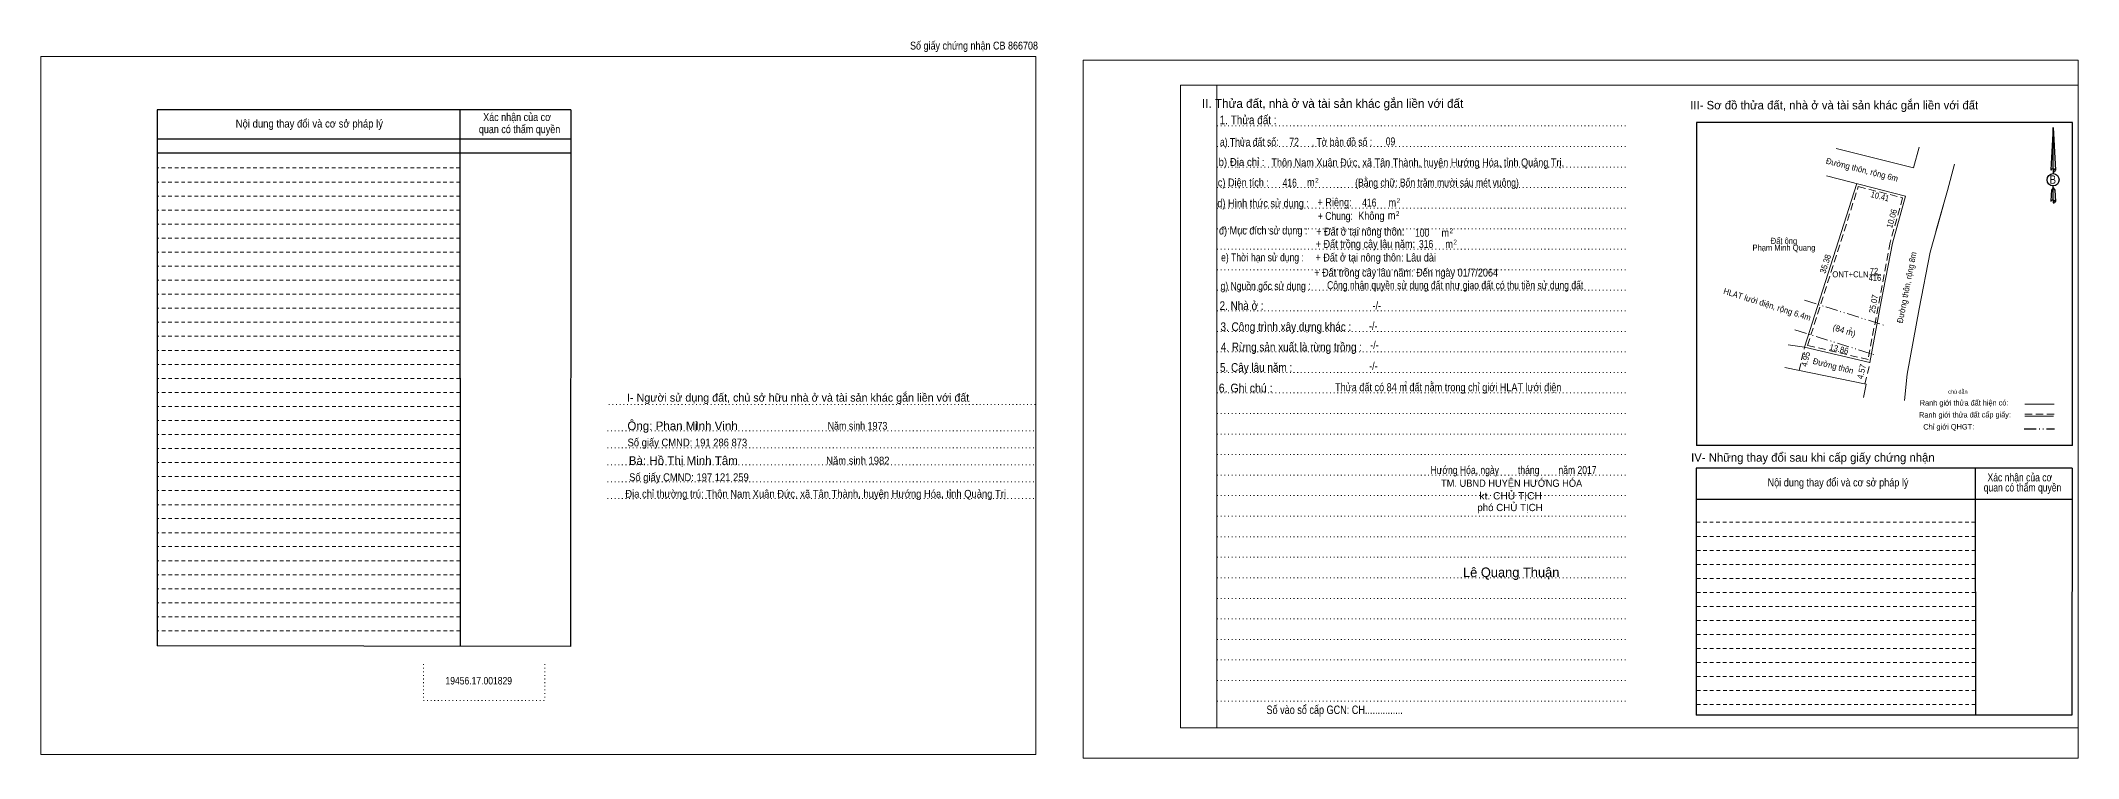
# Model space of a CAD drawing. Header units: metres. Extents: x 539095 to 539956, y 1836570 to 1836920.
# Drawn here: x 539095.1 to 539515.2, y 1836771.9 to 1836919.9 of the extents above; entities that cross this region are included whole.
import ezdxf
from ezdxf.enums import TextEntityAlignment as Align

# ---------------------------------------------------------------- set-up
doc = ezdxf.new("R2010")
doc.units = ezdxf.units.M
doc.header["$LTSCALE"] = 0.5
for name, pattern in [('DASH_DOUBLE_DOT', [9.2, 5, -1.2, 0.3, -1.2, 0.3, -1.2]), ('DOTTED', [1.5, 0.3, -1.2]), ('MEDIUM_DASHED', [4.5, 3, -1.5]), ('SHORT_DASHED', [2.7, 1.5, -1.2])]:
    doc.linetypes.add(name, pattern=pattern)
for name, color, linetype, lineweight in [('1', 7, 'DOTTED', 13), ('13', 7, 'Continuous', 13), ('2', 7, 'SHORT_DASHED', 13), ('28', 7, 'Continuous', 25), ('5', 7, 'Continuous', 13), ('63', 7, 'Continuous', 13)]:
    doc.layers.add(name, color=color, linetype=linetype, lineweight=lineweight)
for name, color, linetype in [('15', 7, 'Continuous'), ('18', 7, 'Continuous'), ('3', 7, 'Continuous'), ('4', 7, 'Continuous'), ('40', 7, 'Continuous')]:
    doc.layers.add(name, color=color, linetype=linetype)

msp = doc.modelspace()

# ---------------------------------------------------------------- linework, layer by layer
at = {"layer": '1', "linetype": 'Continuous'}
for p, q in [((539330.14, 1836910.74), (539515.24, 1836910.74)), ((539330.14, 1836910.74), (539330.14, 1836778.24)), ((539515.24, 1836910.74), (539515.24, 1836777.14)), ((539330.14, 1836778.24), (539515.24, 1836778.24))]:
    msp.add_line(p, q, dxfattribs=at)
at = {"layer": '1'}
for p, q in [((539337.64, 1836910.74), (539337.64, 1836778.24)), ((539337.72, 1836902.34), (539422.26, 1836902.34)), ((539337.72, 1836898.1), (539422.26, 1836898.1)), ((539337.72, 1836893.88), (539422.26, 1836893.88)), ((539337.72, 1836889.64), (539422.26, 1836889.64)), ((539337.72, 1836885.4), (539422.26, 1836885.4)), ((539337.72, 1836881.16), (539422.26, 1836881.16)), ((539337.72, 1836876.92), (539422.26, 1836876.92)), ((539337.72, 1836872.7), (539422.26, 1836872.7)), ((539337.72, 1836868.46), (539422.26, 1836868.46)), ((539337.72, 1836864.22), (539422.26, 1836864.22)), ((539337.72, 1836859.98), (539422.26, 1836859.98)), ((539337.72, 1836855.76), (539422.26, 1836855.76)), ((539337.72, 1836851.52), (539422.26, 1836851.52)), ((539337.72, 1836847.28), (539422.26, 1836847.28)), ((539212.28, 1836844.88), (539300.32, 1836844.88)), ((539337.72, 1836843.04), (539422.26, 1836843.04)), ((539211.98, 1836839.48), (539300.02, 1836839.48)), ((539337.72, 1836838.8), (539422.26, 1836838.8)), ((539211.98, 1836835.98), (539300.02, 1836835.98)), ((539337.72, 1836834.56), (539422.26, 1836834.56)), ((539211.98, 1836832.48), (539300.02, 1836832.48)), ((539211.98, 1836828.98), (539300.02, 1836828.98)), ((539337.72, 1836830.34), (539422.26, 1836830.34)), ((539211.98, 1836825.48), (539300.02, 1836825.48)), ((539337.72, 1836826.1), (539422.26, 1836826.1)), ((539337.72, 1836821.86), (539422.26, 1836821.86)), ((539337.72, 1836817.62), (539422.26, 1836817.62)), ((539337.72, 1836813.4), (539422.26, 1836813.4)), ((539337.72, 1836809.16), (539422.26, 1836809.16)), ((539337.72, 1836804.92), (539422.26, 1836804.92)), ((539337.72, 1836800.68), (539422.26, 1836800.68)), ((539337.72, 1836796.44), (539422.26, 1836796.44)), ((539174.04, 1836791.36), (539174.04, 1836783.84)), ((539199.04, 1836791.36), (539199.04, 1836783.84)), ((539337.72, 1836792.22), (539422.26, 1836792.22)), ((539337.72, 1836787.98), (539422.26, 1836787.98)), ((539174.04, 1836783.84), (539199.04, 1836783.84)), ((539337.72, 1836783.74), (539422.26, 1836783.74))]:
    msp.add_line(p, q, dxfattribs=at)
at = {"layer": '1', "linetype": 'Continuous'}
for points in [[(539095.14, 1836772.7), (539300.34, 1836772.7), (539300.34, 1836916.7), (539095.14, 1836916.7)], [(539095.14, 1836916.7), (539300.34, 1836916.7), (539300.34, 1836772.7), (539095.14, 1836772.7)], [(539095.14, 1836772.7), (539300.34, 1836772.7), (539300.34, 1836916.7), (539095.14, 1836916.7)], [(539310.04, 1836771.94), (539515.24, 1836771.94), (539515.24, 1836915.94), (539310.04, 1836915.94)], [(539337.64, 1836910.74), (539515.24, 1836910.74), (539515.24, 1836778.24), (539337.64, 1836778.24)]]:
    msp.add_lwpolyline(points, close=True, dxfattribs=at)
at = {"layer": '13'}
for p, q in [((539481.25, 1836893.68), (539465.35, 1836897.72)), ((539481.25, 1836893.68), (539482.41, 1836897.97)), ((539463.34, 1836892.03), (539479.65, 1836887.89)), ((539458.81, 1836856.74), (539469.56, 1836890.45)), ((539472.28, 1836871.66), (539474.56, 1836871.66)), ((539458.81, 1836856.74), (539455.46, 1836857.19)), ((539458.81, 1836856.74), (539472.3, 1836853.56))]:
    msp.add_line(p, q, dxfattribs=at)
at = {"layer": '13', "linetype": 'DASH_DOUBLE_DOT'}
for p, q in [((539458.81, 1836866.39), (539475.11, 1836861.28)), ((539456.79, 1836860.31), (539473.44, 1836855.09))]:
    msp.add_line(p, q, dxfattribs=at)
at = {"layer": '13', "linetype": 'MEDIUM_DASHED'}
for p, q in [((539457.67, 1836851.92), (539458.81, 1836856.74)), ((539471.25, 1836849.11), (539472.3, 1836853.56))]:
    msp.add_line(p, q, dxfattribs=at)
at = {"layer": '13'}
for points in [[(539489.73, 1836894.44), (539488.27, 1836889.01), (539485.96, 1836880.82), (539485.88, 1836880.53)], [(539472.3, 1836853.56), (539474.58, 1836866.14), (539476.95, 1836878.2), (539479.65, 1836887.89)], [(539479.4, 1836845.7), (539479.99, 1836851.14), (539482.44, 1836864.65), (539484.74, 1836876.35), (539487.45, 1836886.09)], [(539454.72, 1836852.53), (539471.48, 1836849.06), (539470.96, 1836846.37)]]:
    msp.add_lwpolyline(points, dxfattribs=at)
at = {"layer": '13', "linetype": 'MEDIUM_DASHED'}
msp.add_lwpolyline([(539469.89, 1836889.85), (539479.03, 1836887.53), (539476.46, 1836878.31), (539471.91, 1836854.17), (539459.45, 1836857.1)], close=True, dxfattribs=at)
at = {"layer": '2', "linetype": 'Continuous', "lineweight": 25}
for p, q in [((539204.42, 1836905.66), (539119.14, 1836905.66)), ((539119.14, 1836905.66), (539119.14, 1836795.14)), ((539181.56, 1836905.66), (539181.6, 1836795.06)), ((539204.42, 1836899.62), (539119.26, 1836899.62)), ((539204.42, 1836896.74), (539119.26, 1836896.74))]:
    msp.add_line(p, q, dxfattribs=at)
at = {"layer": '2'}
for p, q in [((539181.56, 1836893.68), (539119.14, 1836893.68)), ((539181.58, 1836890.78), (539119.14, 1836890.78)), ((539181.58, 1836890.78), (539119.14, 1836890.78)), ((539181.58, 1836887.88), (539119.14, 1836887.88)), ((539181.58, 1836885), (539119.14, 1836885)), ((539181.58, 1836882.1), (539119.14, 1836882.1)), ((539181.58, 1836879.2), (539119.14, 1836879.2)), ((539181.58, 1836876.32), (539119.14, 1836876.32)), ((539181.58, 1836873.42), (539119.14, 1836873.42)), ((539181.58, 1836870.54), (539119.14, 1836870.54)), ((539181.58, 1836867.64), (539119.14, 1836867.64)), ((539181.58, 1836864.74), (539119.14, 1836864.74)), ((539181.58, 1836861.86), (539119.14, 1836861.86)), ((539181.58, 1836858.96), (539119.14, 1836858.96)), ((539181.58, 1836856.06), (539119.14, 1836856.06)), ((539181.6, 1836853.18), (539119.14, 1836853.18)), ((539181.6, 1836850.28), (539119.14, 1836850.28)), ((539181.6, 1836847.4), (539119.14, 1836847.4)), ((539181.6, 1836844.5), (539119.14, 1836844.5)), ((539181.6, 1836841.6), (539119.14, 1836841.6)), ((539181.6, 1836838.72), (539119.14, 1836838.72)), ((539181.6, 1836835.82), (539119.14, 1836835.82)), ((539181.6, 1836832.92), (539119.14, 1836832.92)), ((539181.6, 1836830.04), (539119.14, 1836830.04)), ((539181.6, 1836827.14), (539119.14, 1836827.14)), ((539181.6, 1836824.24), (539119.14, 1836824.24)), ((539181.6, 1836821.36), (539119.14, 1836821.36)), ((539181.6, 1836818.46), (539119.14, 1836818.46)), ((539494.02, 1836817.7), (539436.44, 1836817.7)), ((539181.6, 1836815.58), (539119.14, 1836815.58)), ((539181.62, 1836812.68), (539119.14, 1836812.68)), ((539494.02, 1836814.82), (539436.44, 1836814.82)), ((539494.02, 1836811.92), (539436.44, 1836811.92)), ((539181.62, 1836809.78), (539119.14, 1836809.78)), ((539494.02, 1836809.04), (539436.44, 1836809.04)), ((539181.62, 1836806.9), (539119.14, 1836806.9)), ((539181.62, 1836804), (539119.14, 1836804)), ((539494.02, 1836806.14), (539436.44, 1836806.14)), ((539494.04, 1836803.24), (539436.44, 1836803.24)), ((539181.62, 1836801.1), (539119.14, 1836801.1)), ((539494.04, 1836800.36), (539436.44, 1836800.36)), ((539181.62, 1836798.22), (539119.14, 1836798.22)), ((539494.04, 1836797.46), (539436.44, 1836797.46)), ((539494.04, 1836794.56), (539436.44, 1836794.56)), ((539494.04, 1836791.68), (539436.44, 1836791.68)), ((539494.04, 1836788.78), (539436.44, 1836788.78)), ((539494.06, 1836785.9), (539436.44, 1836785.9)), ((539494.06, 1836783), (539436.44, 1836783))]:
    msp.add_line(p, q, dxfattribs=at)
at = {"layer": '2', "linetype": 'Continuous', "lineweight": 25}
msp.add_lwpolyline([(539204.42, 1836905.66), (539204.36, 1836795.02), (539119.14, 1836795.14)], dxfattribs=at)
at = {"layer": '28'}
for p, q in [((539514.04, 1836903.08), (539436.5, 1836903.08)), ((539510.04, 1836902.04), (539510.52, 1836893.2)), ((539510.04, 1836902.04), (539510.52, 1836893.2)), ((539510.04, 1836902.04), (539510.52, 1836893.2)), ((539509.66, 1836894.58), (539509.6, 1836893.22)), ((539510.04, 1836893.5), (539510.04, 1836893.16)), ((539510.04, 1836893.16), (539510.04, 1836892.9)), ((539510.04, 1836892.9), (539510.04, 1836892.56)), ((539510.04, 1836892.9), (539510.04, 1836892.56)), ((539510.04, 1836892.9), (539510.04, 1836892.56)), ((539510.52, 1836893.2), (539510.52, 1836893.22)), ((539510.04, 1836889.58), (539510.04, 1836889.98)), ((539510.04, 1836889.58), (539510.04, 1836889.98)), ((539510.04, 1836889.58), (539510.04, 1836889.98)), ((539510.04, 1836889.58), (539510.4, 1836889.1)), ((539510.04, 1836889.58), (539510.4, 1836889.1)), ((539510.04, 1836889.58), (539510.4, 1836889.1)), ((539510.4, 1836889.1), (539510.52, 1836886.78)), ((539510.4, 1836889.1), (539510.52, 1836886.78)), ((539510.4, 1836889.1), (539510.52, 1836886.78)), ((539510.04, 1836887.08), (539510.04, 1836886.74)), ((539510.04, 1836886.74), (539510.04, 1836886.48)), ((539510.52, 1836886.78), (539510.52, 1836886.8)), ((539494.02, 1836831.74), (539494.06, 1836780.86)), ((539513.96, 1836831.74), (539513.92, 1836780.86)), ((539513.94, 1836825.28), (539436.44, 1836825.28)), ((539513.92, 1836780.86), (539436.44, 1836780.86))]:
    msp.add_line(p, q, dxfattribs=at)
at = {"layer": '28', "lineweight": 13}
msp.add_line((539504.22, 1836844.96), (539510.3, 1836844.96), dxfattribs=at)
at = {"layer": '28', "linetype": 'MEDIUM_DASHED', "lineweight": 13}
msp.add_line((539504.26, 1836842.92), (539510.26, 1836842.92), dxfattribs=at)
at = {"layer": '28', "linetype": 'SHORT_DASHED', "lineweight": 13}
msp.add_line((539494, 1836820.6), (539436.44, 1836820.6), dxfattribs=at)
at = {"layer": '28'}
for points in [[(539510.04, 1836893.5), (539510.04, 1836902.04), (539509.66, 1836894.58)], [(539510.04, 1836887.08), (539510.04, 1836889.58), (539509.72, 1836889.1), (539509.66, 1836888.16), (539509.6, 1836886.8)], [(539513.96, 1836831.74), (539436.44, 1836831.74), (539436.44, 1836780.86)]]:
    msp.add_lwpolyline(points, dxfattribs=at)
msp.add_ellipse((539510.0611, 1836891.2497), major_axis=(0, 1.258), ratio=0.983453, dxfattribs=at)
for centre, start_param, end_param in [((539510.0615, 1836893.1882), 1.57079633, 3.07445202), ((539510.0615, 1836893.1882), 0.06714063, 1.57079633), ((539510.0615, 1836893.1882), 4.71238898, 6.28318531), ((539510.0615, 1836886.7677), 2.49106941, 3.07427841), ((539510.0615, 1836886.7677), 1.57079633, 2.49106941), ((539510.0615, 1836886.7677), 0.06714063, 1.57079633), ((539510.0615, 1836886.7677), 4.71238898, 6.28318531)]:
    msp.add_ellipse(centre, major_axis=(0.4535, 0), ratio=0.655448, start_param=start_param, end_param=end_param, dxfattribs=at)
at = {"layer": '5', "linetype": 'DOTTED'}
msp.add_line((539337.64, 1836910.74), (539337.64, 1836778.24), dxfattribs=at)
at = {"layer": '63', "lineweight": 25}
for p, q in [((539436.5, 1836903.08), (539436.5, 1836836.44)), ((539514.04, 1836836.44), (539514.04, 1836903.08)), ((539514.04, 1836836.44), (539436.5, 1836836.44))]:
    msp.add_line(p, q, dxfattribs=at)
at = {"layer": '63'}
msp.add_line((539504.26, 1836842.48), (539510.12, 1836842.48), dxfattribs=at)
msp.add_line((539504.26, 1836842.48), (539510.12, 1836842.48), dxfattribs=at)
at = {"layer": '63', "linetype": 'DASH_DOUBLE_DOT', "lineweight": 25}
msp.add_line((539504.08, 1836839.87), (539510.32, 1836839.87), dxfattribs=at)

# ---------------------------------------------------------------- texts
at = {"layer": '13'}
for s, height, rotation, width, p in [('Đường thôn, rộng 6m', 1.25, 345.757, 0.95, (539470.5212, 1836892.723)), ('10.41', 1.25, 345.764, 0.9, (539474.2063, 1836887.2216)), ('10.06', 1.25, 74.43, 0.95, (539477.3828, 1836883.0723)), ('35.38', 1.25, 72.313, 0.95, (539463.7043, 1836873.7151)), ('Đường thôn, rộng 8m', 1.25, 78.879, 0.9, (539480.4789, 1836868.9145)), ('HLAT lưới điện, rộng 6.4m', 1.25, 342.594, 0.95, (539450.923, 1836864.9597)), ('25.07', 1.25, 79.313, 0.9, (539473.6337, 1836865.5141)), ('2', 0.625, 342.594, 1.25, (539468.2365, 1836860.1933)), ('4.95', 1.25, 76.693, 0.95, (539459.6415, 1836854.1061)), ('Đường thôn', 1.25, 345.757, 0.95, (539464.5562, 1836852.2559)), ('13.86', 1.25, 346.736, 0.95, (539465.7666, 1836855.7306)), ('4.57', 1.25, 76.724, 0.95, (539471.1507, 1836851.5465))]:
    msp.add_text(s, height=height, rotation=rotation, dxfattribs=dict(at, width=width)).set_placement(p, align=Align.CENTER)
for s, width, p in [('Đất ông', 0.9, (539454.565, 1836878.03)), ('Phạm Minh Quang', 0.9, (539454.56, 1836876.62)), ('ONT+CLN', 0.95, (539468.26, 1836871.12)), ('416', 0.85, (539473.325, 1836870.39)), ('72', 0.85, (539473.13, 1836871.82))]:
    msp.add_text(s, height=1.25, dxfattribs=dict(at, width=width)).set_placement(p, align=Align.CENTER)
msp.add_text('(84 m)', height=1.25, rotation=342.594, dxfattribs=at).set_placement((539466.813, 1836859.5568), align=Align.CENTER)
at = {"layer": '15'}
msp.add_text('i', height=1.78, dxfattribs=at).set_placement((539230.295, 1836839.6), align=Align.CENTER)
at = {"layer": '18'}
for s, height, p in [('II. Thửa đất, nhà ở và tài sản khác gắn liền với đất', 1.8, (539361.5, 1836906.08)), ('Ông: Phan MInh Vinh', 1.78, (539227.475, 1836839.61)), ('Bà: Hồ Thị Minh Tâm', 1.78, (539227.635, 1836832.44)), ('phó CHỦ TỊCH', 1.5, (539398.075, 1836822.91)), ('Lê Quang Thuận', 1.98, (539398.32, 1836809.3))]:
    msp.add_text(s, height=height, dxfattribs=at).set_placement(p, align=Align.CENTER)
for s, height, width, p in [('1. Thửa đất :', 1.8, 0.85, (539344.085, 1836902.7)), ('a) Thửa đất số:              , Tờ bản đồ số : ', 1.65, 0.8, (539354.2, 1836898.22)), ('09', 1.65, 0.8, (539373.44, 1836898.34)), ('b) Địa chỉ : ', 1.65, 0.9, (539343.01, 1836894.08)), (' Thôn Nam Xuân Đức, xã Tân Thành, huyện Hướng Hóa, tỉnh Quảng Trị.', 1.65, 0.85, (539378.785, 1836893.99)), ('c) Diện tích :                                                   ', 1.65, 0.85, (539356.395, 1836889.86)), ('416', 1.65, 0.8, (539352.655, 1836889.82)), ('2', 1, 0.75, (539358.265, 1836890.62)), ('(Bằng chữ: Bốn trăm mười sáu mét vuông)', 1.65, 0.8, (539383.025, 1836889.84)), ('d) Hình thức sử dụng :', 1.65, 0.85, (539347.175, 1836885.58)), (' m', 1.65, 0.85, (539356.755, 1836889.9)), ('+ Riêng: ', 1.65, 0.85, (539362.165, 1836885.8)), ('416', 1.65, 0.8, (539369.065, 1836885.72)), ('2', 1, 0.75, (539375.065, 1836886.44)), ('       + Chung:', 1.65, 0.8, (539360.355, 1836882.96)), ('Không', 1.65, 0.85, (539369.495, 1836883)), (' m', 1.65, 0.85, (539373.415, 1836883.08)), (' m', 1.65, 0.85, (539373.555, 1836885.72)), ('2', 1, 0.75, (539374.925, 1836883.8)), ('đ) Mục đích sử dụng :', 1.65, 0.85, (539347.205, 1836879.96)), ('100', 1.65, 0.8, (539379.97, 1836879.5)), ('316', 1.65, 0.8, (539380.775, 1836877.18)), (' m', 1.65, 0.85, (539384.465, 1836879.5)), ('2', 1, 0.75, (539385.975, 1836880.22)), ('2', 1, 0.75, (539386.775, 1836877.9)), ('e) Thời hạn sử dụng :', 1.65, 0.8, (539347.04, 1836874.42)), ('+ Đất ở tại nông thôn: Lâu dài', 1.65, 0.85, (539370.38, 1836874.39)), (' m', 1.65, 0.85, (539385.265, 1836877.18)), ('+ Đất trồng cây lâu năm: Đến ngày 01/7/2064', 1.65, 0.85, (539376.665, 1836871.28)), ('2. Nhà ở :', 1.8, 0.85, (539342.735, 1836864.38)), ('g) Nguồn gốc sử dụng :', 1.65, 0.8, (539347.68, 1836868.52)), ('3. Công trình xây dựng khác :', 1.8, 0.85, (539351.87, 1836860.04)), ('4. Rừng sản xuất là rừng trồng :', 1.8, 0.85, (539353.005, 1836855.86)), ('5. Cây lâu năm :', 1.8, 0.85, (539345.73, 1836851.64)), ('6. Ghi chú :', 1.8, 0.9, (539343.575, 1836847.4)), ('Hướng Hóa, ngày        tháng        năm 2017', 1.65, 0.8, (539398.8, 1836830.56)), ('TM. UBND HUYỆN HƯỚNG HÓA', 1.5, 0.95, (539398.415, 1836827.92)), ('kt. CHỦ TỊCH', 1.5, 1.05, (539398.205, 1836825.32)), ('19456.17.001829', 1.55, 0.85, (539185.45, 1836787.16)), ('Số vào sổ cấp GCN: CH...............', 1.75, 0.8, (539361.92, 1836781.06))]:
    msp.add_text(s, height=height, dxfattribs=dict(at, width=width)).set_placement(p, align=Align.CENTER)
at = {"layer": '2'}
for s, width, p in [('Xác nhận của cơ', 0.85, (539193.355, 1836903.36)), ('Xác nhận của cơ', 0.85, (539193.355, 1836903.36)), ('Nội dung thay đổi và cơ sở pháp lý', 0.9, (539150.52, 1836902.02)), ('Nội dung thay đổi và cơ sở pháp lý', 0.9, (539150.52, 1836902.02)), (' quan có thẩm quyền', 0.85, (539193.605, 1836900.86)), (' quan có thẩm quyền', 0.85, (539193.605, 1836900.86))]:
    msp.add_text(s, height=1.63, dxfattribs=dict(at, width=width)).set_placement(p, align=Align.CENTER)
at = {"layer": '28'}
for s, height, width, p in [('B', 1.728, 0.85, (539510.005, 1836890.42)), ('-/-', 1.65, 0.85, (539370.615, 1836864.48)), ('-/-', 1.65, 0.85, (539369.875, 1836860.3)), ('-/-', 1.65, 0.85, (539370.135, 1836856.36)), ('-/-', 1.65, 0.85, (539369.915, 1836852.02)), ('Năm sinh 1973', 1.61, 0.85, (539263.535, 1836839.7)), ('Số giấy CMND: 191 286 873', 1.61, 0.9, (539228.465, 1836836.26)), ('Năm sinh 1982', 1.61, 0.9, (539263.615, 1836832.53)), ('Số giấy CMND: 197 121 259', 1.61, 0.9, (539228.785, 1836829.09)), ('Nội dung thay đổi và cơ sở pháp lý', 1.65, 0.85, (539465.71, 1836828)), (' quan có thẩm quyền', 1.65, 0.8, (539503.505, 1836826.96)), ('Xác nhận của cơ', 1.65, 0.8, (539503.195, 1836829.04)), ('Địa chỉ thường trú: Thôn Nam Xuân Đức, xã Tân Thành, huyện Hướng Hóa, tỉnh Quảng Trị', 1.61, 0.9, (539254.915, 1836825.68))]:
    msp.add_text(s, height=height, dxfattribs=dict(at, width=width)).set_placement(p, align=Align.CENTER)
for s, height, p in [('I- Người sử dụng đất, chủ sở hữu nhà ở và tài sản khác gắn liền với đất', 1.653, (539251.305, 1836845.5)), ('IV- Những thay đổi sau khi cấp giấy chứng nhận', 1.75, (539460.525, 1836833.1))]:
    msp.add_text(s, height=height, dxfattribs=at).set_placement(p, align=Align.CENTER)
at = {"layer": '28', "width": 0.8}
msp.add_text('Ranh giới thửa đất hiện có:', height=1.128, rotation=0.135, dxfattribs=at).set_placement((539491.7087, 1836844.6775), align=Align.CENTER)
at = {"layer": '3'}
for s, height, width, p in [('+ Đất trồng cây lâu năm:', 1.65, 0.85, (539368.25, 1836877.19)), ('+ Đất ở tại nông thôn:', 1.65, 0.85, (539367.21, 1836879.74)), ('Công nhận quyền sử dụng đất như giao đất có thu tiền sử dụng đất', 1.65, 0.8, (539386.77, 1836868.68)), ('Thửa đất có 84 m đất nằm trong chỉ giới HLAT lưới điện', 1.65, 0.85, (539385.34, 1836847.64)), ('2', 0.825, 0.7, (539376.585, 1836848.82))]:
    msp.add_text(s, height=height, dxfattribs=dict(at, width=width)).set_placement(p, align=Align.CENTER)
at = {"layer": '4', "width": 0.8}
msp.add_text('72', height=1.65, dxfattribs=at).set_placement((539353.57, 1836898.26), align=Align.CENTER)
at = {"layer": '40', "width": 0.85}
msp.add_text('Số giấy chứng nhận CB 866708', height=1.63, dxfattribs=at).set_placement((539287.565, 1836918.1), align=Align.CENTER)
at = {"layer": '5', "width": 1.05}
msp.add_text('chú dẫn', height=0.7999, dxfattribs=at).set_placement((539490.42, 1836847.15), align=Align.CENTER)
at = {"layer": '63'}
msp.add_text('III- Sơ đồ thửa đất, nhà ở và tài sản khác gắn liền với đất', height=1.75, dxfattribs=at).set_placement((539464.92, 1836905.76), align=Align.CENTER)
for s, width, p in [('Ranh giới thửa đất cấp giấy:', 0.8, (539491.8887, 1836842.2181)), ('Chỉ giới QHGT:', 0.85, (539488.5437, 1836839.7404))]:
    msp.add_text(s, height=1.123, rotation=0.135, dxfattribs=dict(at, width=width)).set_placement(p, align=Align.CENTER)

doc.saveas('drawing.dxf')
